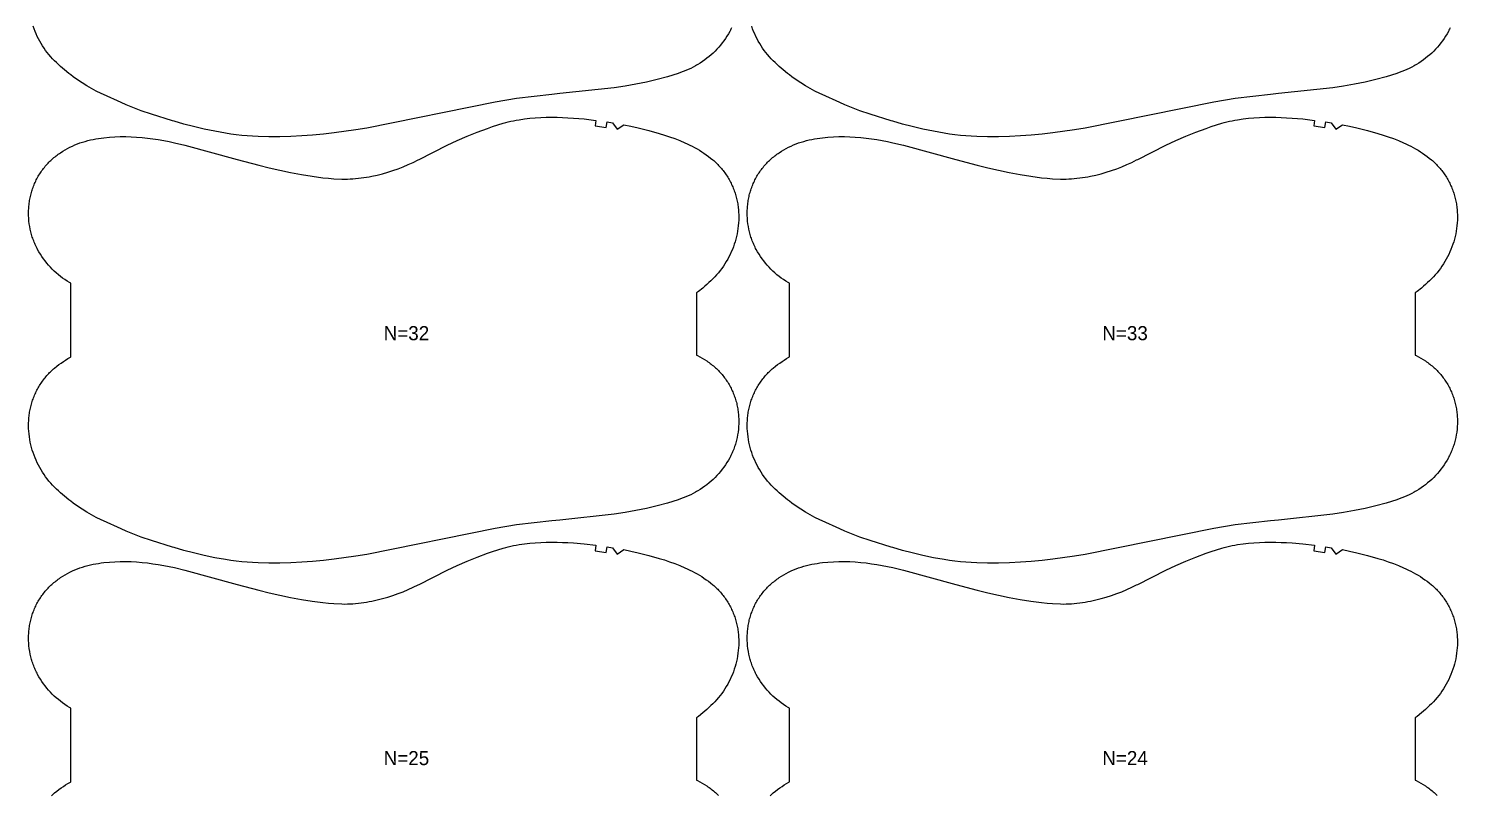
# Model space of a CAD drawing. Header units: inches. Extents: x 0 to 1785, y 0 to 1069.
# Drawn here: x 767 to 1275, y 524 to 796 of the extents above; entities that cross this region are included whole.
import ezdxf

# ---------------------------------------------------------------- set-up
doc = ezdxf.new("R2010")
doc.units = ezdxf.units.IN

msp = doc.modelspace()

# ---------------------------------------------------------------- linework, layer by layer
at = {"layer": '1'}
for points in [[(1016.5835, 796.7204), (1016.3739, 796.2835), (1016.1565, 795.8503), (1015.9316, 795.4209), (1015.4595, 794.574), (1014.9585, 793.7434), (1014.4299, 792.93), (1013.8745, 792.1344), (1013.2934, 791.3575), (1012.6877, 790.5999), (1012.0581, 789.8623), (1011.4053, 789.1452), (1010.7302, 788.4492), (1010.0335, 787.7748), (1009.3158, 787.1227), (1008.5781, 786.4933), (1007.8211, 785.8872), (1007.0454, 785.3049), (1006.2522, 784.7468), (1005.4423, 784.213), (1004.6167, 783.7037), (1004.1557, 783.4378), (1003.7765, 783.2191), (1002.9225, 782.7595), (1002.0557, 782.325), (1001.1772, 781.916), (1000.2879, 781.532), (999.389, 781.1713), (998.4816, 780.8316), (997.5669, 780.5104), (995.7201, 779.9144), (993.8579, 779.3647), (990.1118, 778.3542), (986.3402, 777.4526), (982.5427, 776.6607), (978.7223, 775.9887), (974.883, 775.4393), (955.6026, 773.3304), (952.6839, 773), (940.1858, 771.5852), (932.5312, 770.3248), (886.9095, 761.0886), (883.0822, 760.4585), (875.3966, 759.3988), (871.542, 758.9648), (867.679, 758.6137), (863.8094, 758.3433), (859.9355, 758.1489), (856.0581, 758.0317), (852.1787, 758), (848.3009, 758.0844), (846.364, 758.1809), (844.4294, 758.3162), (842.4981, 758.4913), (840.5709, 758.7069), (838.6486, 758.963), (836.7315, 759.2572), (832.9139, 759.9464), (829.119, 760.7495), (825.3458, 761.649), (821.8856, 762.5514), (818.4436, 763.5201), (817.8619, 763.6908), (810.4621, 766.0204), (806.7914, 767.2785), (804.9705, 767.9457), (803.1641, 768.649), (801.3745, 769.393), (799.598, 770.1695), (793.4256, 773), (792.5424, 773.405), (790.8017, 774.2594), (789.087, 775.1618), (788.2421, 775.6358), (787.4059, 776.1254), (785.7594, 777.1486), (784.1467, 778.2263), (782.5672, 779.3533), (781.739, 779.9815), (781.0213, 780.5258), (779.5137, 781.7465), (778.7762, 782.3761), (778.0504, 783.0193), (777.3372, 783.6764), (776.6372, 784.3481), (775.9514, 785.0348), (775.2813, 785.737), (774.6287, 786.455), (773.9951, 787.1892), (773.3824, 787.9402), (772.7921, 788.7082), (772.2261, 789.4937), (771.686, 790.2971), (771.1733, 791.1185), (770.6881, 791.9571), (770.2305, 792.8116), (769.8004, 793.6809), (769.3979, 794.5637), (769.0229, 795.459), (768.6754, 796.3654), (768.3554, 797.2819)], [(1271.9965, 796.7204), (1271.7869, 796.2835), (1271.5695, 795.8503), (1271.3446, 795.4209), (1270.8725, 794.574), (1270.3715, 793.7434), (1269.8429, 792.93), (1269.2875, 792.1344), (1268.7064, 791.3575), (1268.1007, 790.5999), (1267.4711, 789.8623), (1266.8183, 789.1452), (1266.1432, 788.4492), (1265.4465, 787.7748), (1264.7288, 787.1227), (1263.9911, 786.4933), (1263.2341, 785.8872), (1262.4584, 785.3049), (1261.6652, 784.7468), (1260.8553, 784.213), (1260.0297, 783.7037), (1259.5687, 783.4378), (1259.1895, 783.2191), (1258.3355, 782.7595), (1257.4687, 782.325), (1256.5902, 781.916), (1255.7009, 781.532), (1254.802, 781.1713), (1253.8946, 780.8316), (1252.9799, 780.5104), (1251.1331, 779.9144), (1249.2709, 779.3647), (1245.5248, 778.3542), (1241.7532, 777.4526), (1237.9557, 776.6607), (1234.1353, 775.9887), (1230.296, 775.4393), (1211.0156, 773.3304), (1208.0969, 773), (1195.5988, 771.5852), (1187.9442, 770.3248), (1142.3225, 761.0886), (1138.4952, 760.4585), (1130.8096, 759.3988), (1126.955, 758.9648), (1123.092, 758.6137), (1119.2224, 758.3433), (1115.3485, 758.1489), (1111.4711, 758.0317), (1107.5917, 758), (1103.7139, 758.0844), (1101.777, 758.1809), (1099.8424, 758.3162), (1097.9111, 758.4913), (1095.9839, 758.7069), (1094.0616, 758.963), (1092.1445, 759.2572), (1088.3269, 759.9464), (1084.532, 760.7495), (1080.7588, 761.649), (1077.2986, 762.5514), (1073.8566, 763.5201), (1073.2749, 763.6908), (1065.8751, 766.0204), (1062.2044, 767.2785), (1060.3835, 767.9457), (1058.5771, 768.649), (1056.7875, 769.393), (1055.011, 770.1695), (1048.8386, 773), (1047.9554, 773.405), (1046.2147, 774.2594), (1044.5, 775.1618), (1043.6551, 775.6358), (1042.8189, 776.1254), (1041.1724, 777.1486), (1039.5597, 778.2263), (1037.9802, 779.3533), (1037.152, 779.9815), (1036.4343, 780.5258), (1034.9267, 781.7465), (1034.1892, 782.3761), (1033.4634, 783.0193), (1032.7502, 783.6764), (1032.0502, 784.3481), (1031.3644, 785.0348), (1030.6943, 785.737), (1030.0417, 786.455), (1029.4081, 787.1892), (1028.7954, 787.9402), (1028.2051, 788.7082), (1027.6391, 789.4937), (1027.099, 790.2971), (1026.5863, 791.1185), (1026.1011, 791.9571), (1025.6435, 792.8116), (1025.2134, 793.6809), (1024.8109, 794.5637), (1024.4359, 795.459), (1024.0884, 796.3654), (1023.7684, 797.2819)], [(774.9164, 523.8679), (775.271, 524.1972), (775.6316, 524.5201), (775.9979, 524.8366), (776.7466, 525.4512), (777.5151, 526.0421), (778.3016, 526.6104), (779.1041, 527.157), (779.9206, 527.6831), (780.7491, 528.1898), (781.588, 528.6779), (781.739, 528.7615), (781.739, 554.9543), (781.278, 555.2202), (780.4524, 555.7295), (779.6425, 556.2633), (778.8493, 556.8214), (778.0737, 557.4037), (777.3166, 558.0098), (776.5789, 558.6392), (775.8613, 559.2913), (775.1645, 559.9657), (774.4894, 560.6617), (773.8367, 561.3788), (773.207, 562.1164), (772.6013, 562.874), (772.0202, 563.6509), (771.4649, 564.4465), (770.9362, 565.2599), (770.4353, 566.0905), (769.9632, 566.9374), (769.7382, 567.3668), (769.5209, 567.8), (769.3112, 568.2369), (769.1094, 568.6774), (768.9156, 569.1215), (768.7299, 569.569), (768.5524, 570.0199), (768.3832, 570.4739), (768.2221, 570.931), (768.0694, 571.3909), (767.9249, 571.8536), (767.7887, 572.3188), (767.6607, 572.7864), (767.541, 573.2563), (767.4296, 573.7282), (767.3265, 574.2021), (767.1452, 575.1551), (766.9971, 576.1139), (766.8823, 577.0773), (766.8009, 578.0441), (766.753, 579.013), (766.7418, 579.4979), (766.739, 579.9829), (766.7448, 580.4678), (766.7591, 580.9524), (766.782, 581.4368), (766.8135, 581.9206), (766.8536, 582.4037), (766.9024, 582.886), (766.96, 583.3673), (767.0263, 583.8475), (767.1013, 584.3264), (767.1852, 584.8039), (767.2779, 585.2798), (767.3794, 585.754), (767.4897, 586.2262), (767.6087, 586.6963), (767.7365, 587.1641), (767.873, 587.6295), (768.0182, 588.0921), (768.1721, 588.552), (768.3346, 589.0088), (768.5057, 589.4625), (768.6854, 589.9127), (768.8737, 590.3594), (769.0706, 590.8024), (769.276, 591.2415), (769.4898, 591.6765), (769.7122, 592.1072), (769.943, 592.5334), (770.1821, 592.9551), (770.4294, 593.3721), (770.6848, 593.7842), (770.9481, 594.1912), (771.2193, 594.5932), (771.4982, 594.9898), (771.7847, 595.3811), (772.0786, 595.7667), (772.3799, 596.1467), (772.6884, 596.5209), (773.004, 596.8891), (773.3265, 597.2511), (773.6559, 597.6069), (773.992, 597.9564), (774.3347, 598.2993), (774.6839, 598.6355), (775.0394, 598.9651), (775.4009, 599.2879), (775.7685, 599.604), (776.1418, 599.9133), (776.5207, 600.2158), (776.905, 600.5114), (777.2946, 600.8002), (777.6893, 601.0821), (778.0889, 601.357), (778.9021, 601.8861), (779.7329, 602.387), (780.5798, 602.8597), (781.4416, 603.3039), (782.3171, 603.72), (783.2052, 604.1083), (784.1049, 604.4693), (785.0151, 604.8032), (785.9347, 605.1106), (786.8626, 605.3917), (787.7979, 605.647), (788.7394, 605.877), (789.6864, 606.0828), (790.6383, 606.2656), (791.5945, 606.4267), (792.5543, 606.5674), (793.517, 606.6889), (795.4485, 606.8794), (797.3846, 607.0068), (799.3229, 607.0737), (801.262, 607.0815), (803.2003, 607.0314), (805.1363, 606.9252), (807.0691, 606.7667), (808.9979, 606.5603), (810.9219, 606.3103), (812.8402, 606.0203), (814.7518, 605.6903), (816.6557, 605.3196), (818.5506, 604.9075), (822.3143, 603.972), (840.8674, 598.9509), (848.5257, 596.8783), (852.2937, 595.9562), (856.0779, 595.1032), (859.8782, 594.3256), (863.6926, 593.6203), (867.5195, 592.9899), (871.3634, 592.469), (873.293, 592.2637), (875.2268, 592.1074), (875.2268, 592.1074), (878.1323, 591.9882), (879.1014, 591.9846), (880.0705, 592.0011), (881.0392, 592.0375), (882.0072, 592.0936), (882.974, 592.1689), (883.9393, 592.2631), (884.9026, 592.3757), (885.8637, 592.5066), (886.8221, 592.6551), (887.7775, 592.8211), (888.7296, 593.0039), (890.624, 593.4185), (892.5041, 593.8948), (894.369, 594.429), (896.2175, 595.0178), (898.0477, 595.661), (899.8573, 596.3587), (901.6441, 597.1114), (903.4072, 597.917), (905.1513, 598.7644), (905.5185, 598.9509), (915.5269, 604.0361), (919.0508, 605.6568), (922.6174, 607.1827), (926.2151, 608.6317), (929.8461, 609.9973), (931.6761, 610.6431), (933.5183, 611.2521), (935.3749, 611.8115), (936.3093, 612.0687), (937.2482, 612.3086), (938.1918, 612.5301), (939.1397, 612.7333), (940.0915, 612.9187), (941.0467, 613.0868), (942.9657, 613.3727), (944.8931, 613.595), (946.8256, 613.758), (948.7618, 613.8674), (950.7003, 613.9296), (952.64, 613.9509), (954.5797, 613.9365), (956.5186, 613.8866), (958.4561, 613.8008), (960.3913, 613.6783), (964.2538, 613.3288), (968.3731, 612.8421), (968.119, 610.8583), (972.043, 610.3193), (972.3359, 612.2978), (974.3124, 611.9927), (975.938, 609.6909), (978.2516, 611.2991), (980.8236, 610.7793), (983.3845, 610.2074), (987.1469, 609.2654), (990.8779, 608.2037), (992.7299, 607.6254), (994.5695, 607.0098), (996.3934, 606.3508), (998.1981, 605.6421), (999.98, 604.878), (1000.8611, 604.4737), (1001.7349, 604.0537), (1002.6008, 603.6175), (1003.4583, 603.1646), (1004.3067, 602.6944), (1005.1456, 602.2063), (1005.9742, 601.6996), (1006.7906, 601.1735), (1007.5931, 600.6269), (1008.3796, 600.0586), (1009.1482, 599.4677), (1009.8969, 598.8531), (1010.2631, 598.5366), (1010.6237, 598.2137), (1010.9784, 597.8844), (1011.3268, 597.5485), (1011.6689, 597.2059), (1012.0044, 596.8567), (1012.3333, 596.5012), (1012.6555, 596.1394), (1012.971, 595.7715), (1013.2795, 595.3977), (1013.5811, 595.018), (1013.8756, 594.6328), (1014.163, 594.2421), (1014.4432, 593.8461), (1014.716, 593.4449), (1014.9814, 593.0387), (1015.2393, 592.6277), (1015.4896, 592.212), (1015.7322, 591.7917), (1015.9671, 591.3671), (1016.1941, 590.9383), (1016.4132, 590.5054), (1016.6243, 590.0686), (1016.8273, 589.628), (1017.0223, 589.1838), (1017.209, 588.7362), (1017.3875, 588.2852), (1017.5577, 587.8311), (1017.7195, 587.374), (1017.8729, 586.9141), (1018.0178, 586.4515), (1018.1541, 585.9863), (1018.2817, 585.5187), (1018.4007, 585.0489), (1018.5109, 584.577), (1018.6123, 584.1032), (1018.7048, 583.6276), (1018.7884, 583.1503), (1018.8634, 582.6716), (1018.9296, 582.1916), (1018.9873, 581.7104), (1019.0364, 581.2282), (1019.1093, 580.2613), (1019.1489, 579.2923), (1019.1557, 578.3222), (1019.1305, 577.3524), (1019.0736, 576.3841), (1018.9857, 575.4184), (1018.8672, 574.4561), (1018.7186, 573.4981), (1018.5403, 572.5451), (1018.3328, 571.5978), (1018.0965, 570.6571), (1017.8319, 569.7237), (1017.5394, 568.7984), (1017.2193, 567.8819), (1016.8718, 566.9755), (1016.4968, 566.0802), (1016.0943, 565.1974), (1015.6643, 564.3281), (1015.2067, 563.4736), (1014.7215, 562.635), (1014.2087, 561.8136), (1013.6686, 561.0102), (1013.1026, 560.2247), (1012.5124, 559.4567), (1011.8996, 558.7057), (1011.2661, 557.9715), (1010.6134, 557.2535), (1009.9433, 556.5513), (1009.2575, 555.8646), (1008.5576, 555.1929), (1007.8444, 554.5358), (1007.1186, 553.8926), (1006.381, 553.263), (1004.8734, 552.0423), (1004.1557, 551.498), (1004.1557, 529.4287), (1004.4532, 529.2874), (1005.3149, 528.8432), (1006.1619, 528.3705), (1006.9926, 527.8696), (1007.8058, 527.3405), (1008.2054, 527.0656), (1008.6001, 526.7837), (1008.9897, 526.4949), (1009.3741, 526.1993), (1009.753, 525.8968), (1010.1263, 525.5875), (1010.4938, 525.2714), (1010.8554, 524.9486), (1011.2108, 524.619), (1011.56, 524.2828), (1011.9027, 523.9399)], [(1030.3294, 523.8679), (1030.684, 524.1972), (1031.0446, 524.5201), (1031.4109, 524.8366), (1032.1596, 525.4512), (1032.9281, 526.0421), (1033.7146, 526.6104), (1034.5171, 527.157), (1035.3336, 527.6831), (1036.1621, 528.1898), (1037.001, 528.6779), (1037.152, 528.7615), (1037.152, 554.9543), (1036.691, 555.2202), (1035.8654, 555.7295), (1035.0555, 556.2633), (1034.2623, 556.8214), (1033.4867, 557.4037), (1032.7296, 558.0098), (1031.9919, 558.6392), (1031.2743, 559.2913), (1030.5775, 559.9657), (1029.9024, 560.6617), (1029.2497, 561.3788), (1028.62, 562.1164), (1028.0143, 562.874), (1027.4332, 563.6509), (1026.8779, 564.4465), (1026.3492, 565.2599), (1025.8483, 566.0905), (1025.3762, 566.9374), (1025.1512, 567.3668), (1024.9339, 567.8), (1024.7242, 568.2369), (1024.5224, 568.6774), (1024.3286, 569.1215), (1024.1429, 569.569), (1023.9654, 570.0199), (1023.7962, 570.4739), (1023.6351, 570.931), (1023.4824, 571.3909), (1023.3379, 571.8536), (1023.2017, 572.3188), (1023.0737, 572.7864), (1022.954, 573.2563), (1022.8426, 573.7282), (1022.7395, 574.2021), (1022.5582, 575.1551), (1022.4101, 576.1139), (1022.2953, 577.0773), (1022.2139, 578.0441), (1022.166, 579.013), (1022.1548, 579.4979), (1022.152, 579.9829), (1022.1578, 580.4678), (1022.1721, 580.9524), (1022.195, 581.4368), (1022.2265, 581.9206), (1022.2666, 582.4037), (1022.3154, 582.886), (1022.373, 583.3673), (1022.4393, 583.8475), (1022.5143, 584.3264), (1022.5982, 584.8039), (1022.6909, 585.2798), (1022.7924, 585.754), (1022.9027, 586.2262), (1023.0217, 586.6963), (1023.1495, 587.1641), (1023.286, 587.6295), (1023.4312, 588.0921), (1023.5851, 588.552), (1023.7476, 589.0088), (1023.9187, 589.4625), (1024.0984, 589.9127), (1024.2867, 590.3594), (1024.4836, 590.8024), (1024.689, 591.2415), (1024.9028, 591.6765), (1025.1252, 592.1072), (1025.356, 592.5334), (1025.5951, 592.9551), (1025.8424, 593.3721), (1026.0978, 593.7842), (1026.3611, 594.1912), (1026.6323, 594.5932), (1026.9112, 594.9898), (1027.1977, 595.3811), (1027.4916, 595.7667), (1027.7929, 596.1467), (1028.1014, 596.5209), (1028.417, 596.8891), (1028.7395, 597.2511), (1029.0689, 597.6069), (1029.405, 597.9564), (1029.7477, 598.2993), (1030.0969, 598.6355), (1030.4524, 598.9651), (1030.8139, 599.2879), (1031.1815, 599.604), (1031.5548, 599.9133), (1031.9337, 600.2158), (1032.318, 600.5114), (1032.7076, 600.8002), (1033.1023, 601.0821), (1033.5019, 601.357), (1034.3151, 601.8861), (1035.1459, 602.387), (1035.9928, 602.8597), (1036.8546, 603.3039), (1037.7301, 603.72), (1038.6182, 604.1083), (1039.5179, 604.4693), (1040.4281, 604.8032), (1041.3477, 605.1106), (1042.2756, 605.3917), (1043.2109, 605.647), (1044.1524, 605.877), (1045.0994, 606.0828), (1046.0513, 606.2656), (1047.0075, 606.4267), (1047.9673, 606.5674), (1048.93, 606.6889), (1050.8615, 606.8794), (1052.7976, 607.0068), (1054.7359, 607.0737), (1056.675, 607.0815), (1058.6133, 607.0314), (1060.5493, 606.9252), (1062.4821, 606.7667), (1064.4109, 606.5603), (1066.3349, 606.3103), (1068.2532, 606.0203), (1070.1648, 605.6903), (1072.0687, 605.3196), (1073.9636, 604.9075), (1077.7273, 603.972), (1096.2804, 598.9509), (1103.9387, 596.8783), (1107.7067, 595.9562), (1111.4909, 595.1032), (1115.2912, 594.3256), (1119.1056, 593.6203), (1122.9325, 592.9899), (1126.7764, 592.469), (1128.706, 592.2637), (1130.6398, 592.1074), (1130.6398, 592.1074), (1133.5453, 591.9882), (1134.5144, 591.9846), (1135.4835, 592.0011), (1136.4522, 592.0375), (1137.4202, 592.0936), (1138.387, 592.1689), (1139.3523, 592.2631), (1140.3156, 592.3757), (1141.2767, 592.5066), (1142.2351, 592.6551), (1143.1905, 592.8211), (1144.1426, 593.0039), (1146.037, 593.4185), (1147.9171, 593.8948), (1149.782, 594.429), (1151.6305, 595.0178), (1153.4607, 595.661), (1155.2703, 596.3587), (1157.0571, 597.1114), (1158.8202, 597.917), (1160.5643, 598.7644), (1160.9315, 598.9509), (1170.9399, 604.0361), (1174.4638, 605.6568), (1178.0304, 607.1827), (1181.6281, 608.6317), (1185.2591, 609.9973), (1187.0891, 610.6431), (1188.9313, 611.2521), (1190.7879, 611.8115), (1191.7223, 612.0687), (1192.6612, 612.3086), (1193.6048, 612.5301), (1194.5527, 612.7333), (1195.5045, 612.9187), (1196.4597, 613.0868), (1198.3787, 613.3727), (1200.3061, 613.595), (1202.2386, 613.758), (1204.1748, 613.8674), (1206.1133, 613.9296), (1208.053, 613.9509), (1209.9927, 613.9365), (1211.9316, 613.8866), (1213.8691, 613.8008), (1215.8043, 613.6783), (1219.6668, 613.3288), (1223.7861, 612.8421), (1223.532, 610.8583), (1227.456, 610.3193), (1227.7489, 612.2978), (1229.7254, 611.9927), (1231.351, 609.6909), (1233.6646, 611.2991), (1236.2366, 610.7793), (1238.7975, 610.2074), (1242.5599, 609.2654), (1246.2909, 608.2037), (1248.1429, 607.6254), (1249.9825, 607.0098), (1251.8064, 606.3508), (1253.6111, 605.6421), (1255.393, 604.878), (1256.2741, 604.4737), (1257.1479, 604.0537), (1258.0138, 603.6175), (1258.8713, 603.1646), (1259.7197, 602.6944), (1260.5586, 602.2063), (1261.3872, 601.6996), (1262.2036, 601.1735), (1263.0061, 600.6269), (1263.7926, 600.0586), (1264.5612, 599.4677), (1265.3099, 598.8531), (1265.6761, 598.5366), (1266.0367, 598.2137), (1266.3914, 597.8844), (1266.7398, 597.5485), (1267.0819, 597.2059), (1267.4174, 596.8567), (1267.7463, 596.5012), (1268.0685, 596.1394), (1268.384, 595.7715), (1268.6925, 595.3977), (1268.9941, 595.018), (1269.2886, 594.6328), (1269.576, 594.2421), (1269.8562, 593.8461), (1270.129, 593.4449), (1270.3944, 593.0387), (1270.6523, 592.6277), (1270.9026, 592.212), (1271.1452, 591.7917), (1271.3801, 591.3671), (1271.6071, 590.9383), (1271.8262, 590.5054), (1272.0373, 590.0686), (1272.2403, 589.628), (1272.4353, 589.1838), (1272.622, 588.7362), (1272.8005, 588.2852), (1272.9707, 587.8311), (1273.1325, 587.374), (1273.2859, 586.9141), (1273.4308, 586.4515), (1273.5671, 585.9863), (1273.6947, 585.5187), (1273.8137, 585.0489), (1273.9239, 584.577), (1274.0253, 584.1032), (1274.1178, 583.6276), (1274.2014, 583.1503), (1274.2764, 582.6716), (1274.3426, 582.1916), (1274.4003, 581.7104), (1274.4494, 581.2282), (1274.5223, 580.2613), (1274.5619, 579.2923), (1274.5687, 578.3222), (1274.5435, 577.3524), (1274.4866, 576.3841), (1274.3987, 575.4184), (1274.2802, 574.4561), (1274.1316, 573.4981), (1273.9533, 572.5451), (1273.7458, 571.5978), (1273.5095, 570.6571), (1273.2449, 569.7237), (1272.9524, 568.7984), (1272.6323, 567.8819), (1272.2848, 566.9755), (1271.9098, 566.0802), (1271.5073, 565.1974), (1271.0773, 564.3281), (1270.6197, 563.4736), (1270.1345, 562.635), (1269.6217, 561.8136), (1269.0816, 561.0102), (1268.5156, 560.2247), (1267.9254, 559.4567), (1267.3126, 558.7057), (1266.6791, 557.9715), (1266.0264, 557.2535), (1265.3563, 556.5513), (1264.6705, 555.8646), (1263.9706, 555.1929), (1263.2574, 554.5358), (1262.5316, 553.8926), (1261.794, 553.263), (1260.2864, 552.0423), (1259.5687, 551.498), (1259.5687, 529.4287), (1259.8662, 529.2874), (1260.7279, 528.8432), (1261.5749, 528.3705), (1262.4056, 527.8696), (1263.2188, 527.3405), (1263.6184, 527.0656), (1264.0131, 526.7837), (1264.4027, 526.4949), (1264.7871, 526.1993), (1265.166, 525.8968), (1265.5393, 525.5875), (1265.9068, 525.2714), (1266.2684, 524.9486), (1266.6238, 524.619), (1266.973, 524.2828), (1267.3157, 523.9399)]]:
    msp.add_lwpolyline(points, dxfattribs=at)
for points in [[(875.2268, 743.1074), (878.1323, 742.9882), (879.1014, 742.9846), (880.0705, 743.0011), (881.0392, 743.0375), (882.0072, 743.0936), (882.974, 743.1689), (883.9393, 743.2631), (884.9026, 743.3757), (885.8637, 743.5066), (886.8221, 743.6551), (887.7775, 743.8211), (888.7296, 744.0039), (890.624, 744.4185), (892.5041, 744.8948), (894.369, 745.429), (896.2175, 746.0178), (898.0477, 746.661), (899.8573, 747.3587), (901.6441, 748.1114), (903.4072, 748.917), (905.1513, 749.7644), (905.5185, 749.9509), (915.5269, 755.0361), (919.0508, 756.6568), (922.6174, 758.1827), (926.2151, 759.6317), (929.8461, 760.9973), (931.6761, 761.6431), (933.5183, 762.2521), (935.3749, 762.8115), (936.3093, 763.0687), (937.2482, 763.3086), (938.1918, 763.5301), (939.1397, 763.7333), (940.0915, 763.9187), (941.0467, 764.0868), (942.9657, 764.3727), (944.8931, 764.595), (946.8256, 764.758), (948.7618, 764.8674), (950.7003, 764.9296), (952.64, 764.9509), (954.5797, 764.9365), (956.5186, 764.8866), (958.4561, 764.8008), (960.3913, 764.6783), (964.2538, 764.3288), (968.3731, 763.8421), (968.119, 761.8583), (972.043, 761.3193), (972.3359, 763.2978), (974.3124, 762.9927), (975.938, 760.6909), (978.2516, 762.2991), (980.8236, 761.7793), (983.3845, 761.2074), (987.1469, 760.2654), (990.8779, 759.2037), (992.7299, 758.6254), (994.5695, 758.0098), (996.3934, 757.3508), (998.1981, 756.6421), (999.98, 755.878), (1000.8611, 755.4737), (1001.7349, 755.0537), (1002.6008, 754.6175), (1003.4583, 754.1646), (1004.3067, 753.6944), (1005.1456, 753.2063), (1005.9742, 752.6996), (1006.7906, 752.1735), (1007.5931, 751.6269), (1008.3796, 751.0586), (1009.1482, 750.4677), (1009.8969, 749.8531), (1010.2631, 749.5366), (1010.6237, 749.2137), (1010.9784, 748.8844), (1011.3268, 748.5485), (1011.6689, 748.2059), (1012.0044, 747.8567), (1012.3333, 747.5012), (1012.6555, 747.1394), (1012.971, 746.7715), (1013.2795, 746.3977), (1013.5811, 746.018), (1013.8756, 745.6328), (1014.163, 745.2421), (1014.4432, 744.8461), (1014.716, 744.4449), (1014.9814, 744.0387), (1015.2393, 743.6277), (1015.4896, 743.212), (1015.7322, 742.7917), (1015.9671, 742.3671), (1016.1941, 741.9383), (1016.4132, 741.5054), (1016.6243, 741.0686), (1016.8273, 740.628), (1017.0223, 740.1838), (1017.209, 739.7362), (1017.3875, 739.2852), (1017.5577, 738.8311), (1017.7195, 738.374), (1017.8729, 737.9141), (1018.0178, 737.4515), (1018.1541, 736.9863), (1018.2817, 736.5187), (1018.4007, 736.0489), (1018.5109, 735.577), (1018.6123, 735.1032), (1018.7048, 734.6276), (1018.7884, 734.1503), (1018.8634, 733.6716), (1018.9296, 733.1916), (1018.9873, 732.7104), (1019.0364, 732.2282), (1019.1093, 731.2613), (1019.1489, 730.2923), (1019.1557, 729.3222), (1019.1305, 728.3524), (1019.0736, 727.3841), (1018.9857, 726.4184), (1018.8672, 725.4561), (1018.7186, 724.4981), (1018.5403, 723.5451), (1018.3328, 722.5978), (1018.0965, 721.6571), (1017.8319, 720.7237), (1017.5394, 719.7984), (1017.2193, 718.8819), (1016.8718, 717.9755), (1016.4968, 717.0802), (1016.0943, 716.1974), (1015.6643, 715.3281), (1015.2067, 714.4736), (1014.7215, 713.635), (1014.2087, 712.8136), (1013.6686, 712.0102), (1013.1026, 711.2247), (1012.5124, 710.4567), (1011.8996, 709.7057), (1011.2661, 708.9715), (1010.6134, 708.2535), (1009.9433, 707.5513), (1009.2575, 706.8646), (1008.5576, 706.1929), (1007.8444, 705.5358), (1007.1186, 704.8926), (1006.381, 704.263), (1004.8734, 703.0423), (1004.1557, 702.498), (1004.1557, 680.4287), (1004.4532, 680.2874), (1005.3149, 679.8432), (1006.1619, 679.3705), (1006.9926, 678.8696), (1007.8058, 678.3405), (1008.2054, 678.0656), (1008.6001, 677.7837), (1008.9897, 677.4949), (1009.3741, 677.1993), (1009.753, 676.8968), (1010.1263, 676.5875), (1010.4938, 676.2714), (1010.8554, 675.9486), (1011.2108, 675.619), (1011.56, 675.2828), (1011.9027, 674.9399), (1012.2388, 674.5904), (1012.5682, 674.2346), (1012.8907, 673.8726), (1013.2063, 673.5044), (1013.5148, 673.1302), (1013.8161, 672.7502), (1014.11, 672.3646), (1014.3965, 671.9733), (1014.6754, 671.5767), (1014.9466, 671.1747), (1015.2099, 670.7677), (1015.4653, 670.3556), (1015.7127, 669.9386), (1015.9518, 669.5169), (1016.1826, 669.0907), (1016.4049, 668.66), (1016.6188, 668.225), (1016.8242, 667.7859), (1017.021, 667.3429), (1017.2093, 666.8962), (1017.389, 666.446), (1017.5602, 665.9923), (1017.7227, 665.5355), (1017.8765, 665.0756), (1018.0217, 664.613), (1018.1582, 664.1476), (1018.286, 663.6798), (1018.4051, 663.2097), (1018.5154, 662.7375), (1018.6169, 662.2633), (1018.7096, 661.7874), (1018.7934, 661.3099), (1018.8685, 660.831), (1018.9348, 660.3508), (1018.9923, 659.8695), (1019.0411, 659.3872), (1019.0813, 658.9041), (1019.1128, 658.4203), (1019.1357, 657.9359), (1019.15, 657.4513), (1019.1557, 656.9664), (1019.153, 656.4814), (1019.1417, 655.9965), (1019.0939, 655.0276), (1019.0124, 654.0608), (1018.8976, 653.0974), (1018.7495, 652.1386), (1018.5682, 651.1856), (1018.4651, 650.7117), (1018.3537, 650.2398), (1018.234, 649.7699), (1018.1061, 649.3023), (1017.9698, 648.8371), (1017.8253, 648.3744), (1017.6726, 647.9145), (1017.5116, 647.4574), (1017.3423, 647.0034), (1017.1648, 646.5525), (1016.9791, 646.105), (1016.7853, 645.6609), (1016.5835, 645.2204), (1016.3739, 644.7835), (1016.1565, 644.3503), (1015.9316, 643.9209), (1015.4595, 643.074), (1014.9585, 642.2434), (1014.4299, 641.43), (1013.8745, 640.6344), (1013.2934, 639.8575), (1012.6877, 639.0999), (1012.0581, 638.3623), (1011.4053, 637.6452), (1010.7302, 636.9492), (1010.0335, 636.2748), (1009.3158, 635.6227), (1008.5781, 634.9933), (1007.8211, 634.3872), (1007.0454, 633.8049), (1006.2522, 633.2468), (1005.4423, 632.713), (1004.6167, 632.2037), (1004.1557, 631.9378), (1003.7765, 631.7191), (1002.9225, 631.2595), (1002.0557, 630.825), (1001.1772, 630.416), (1000.2879, 630.032), (999.389, 629.6713), (998.4816, 629.3316), (997.5669, 629.0104), (995.7201, 628.4144), (993.8579, 627.8647), (990.1118, 626.8542), (986.3402, 625.9526), (982.5427, 625.1607), (978.7223, 624.4887), (974.883, 623.9393), (955.6026, 621.8304), (952.6839, 621.5), (940.1858, 620.0852), (932.5312, 618.8248), (886.9095, 609.5886), (883.0822, 608.9585), (875.3966, 607.8988), (871.542, 607.4648), (867.679, 607.1137), (863.8094, 606.8433), (859.9355, 606.6489), (856.0581, 606.5317), (852.1787, 606.5), (848.3009, 606.5844), (846.364, 606.6809), (844.4294, 606.8162), (842.4981, 606.9913), (840.5709, 607.2069), (838.6486, 607.463), (836.7315, 607.7572), (832.9139, 608.4464), (829.119, 609.2495), (825.3458, 610.149), (821.8856, 611.0514), (818.4436, 612.0201), (817.8619, 612.1908), (810.4621, 614.5204), (806.7914, 615.7785), (804.9705, 616.4457), (803.1641, 617.149), (801.3745, 617.893), (799.598, 618.6695), (793.4256, 621.5), (792.5424, 621.905), (790.8017, 622.7594), (789.087, 623.6618), (788.2421, 624.1358), (787.4059, 624.6254), (785.7594, 625.6486), (784.1467, 626.7263), (782.5672, 627.8533), (781.739, 628.4815), (781.0213, 629.0258), (779.5137, 630.2465), (778.7762, 630.8761), (778.0504, 631.5193), (777.3372, 632.1764), (776.6372, 632.8481), (775.9514, 633.5348), (775.2813, 634.237), (774.6287, 634.955), (773.9951, 635.6892), (773.3824, 636.4402), (772.7921, 637.2082), (772.2261, 637.9937), (771.686, 638.7971), (771.1733, 639.6185), (770.6881, 640.4571), (770.2305, 641.3116), (769.8004, 642.1809), (769.3979, 643.0637), (769.0229, 643.959), (768.6754, 644.8654), (768.3554, 645.7819), (768.0628, 646.7072), (767.7982, 647.6406), (767.5619, 648.5813), (767.3544, 649.5286), (767.1761, 650.4816), (767.0275, 651.4396), (766.9091, 652.4019), (766.8211, 653.3676), (766.7643, 654.3359), (766.739, 655.3057), (766.7459, 656.2758), (766.7855, 657.2448), (766.8584, 658.2117), (766.9075, 658.6939), (766.9651, 659.1751), (767.0314, 659.6551), (767.1063, 660.1338), (767.19, 660.6111), (767.2825, 661.0867), (767.3839, 661.5605), (767.4941, 662.0324), (767.613, 662.5022), (767.7407, 662.9698), (767.877, 663.435), (768.0218, 663.8976), (768.1752, 664.3575), (768.337, 664.8146), (768.5072, 665.2687), (768.6857, 665.7197), (768.8725, 666.1673), (769.0674, 666.6115), (769.2704, 667.0521), (769.4815, 667.4889), (769.7006, 667.9218), (769.9276, 668.3506), (770.1625, 668.7752), (770.4051, 669.1955), (770.6554, 669.6112), (770.9134, 670.0222), (771.1788, 670.4284), (771.4516, 670.8296), (771.7317, 671.2256), (772.0191, 671.6163), (772.3136, 672.0015), (772.6152, 672.3812), (772.9238, 672.755), (773.2392, 673.1229), (773.5614, 673.4847), (773.8903, 673.8402), (774.2259, 674.1894), (774.5679, 674.532), (774.9164, 674.8679), (775.271, 675.1972), (775.6316, 675.5201), (775.9979, 675.8366), (776.7466, 676.4512), (777.5151, 677.0421), (778.3016, 677.6104), (779.1041, 678.157), (779.9206, 678.6831), (780.7491, 679.1898), (781.588, 679.6779), (781.739, 679.7615), (781.739, 705.9543), (781.278, 706.2202), (780.4524, 706.7295), (779.6425, 707.2633), (778.8493, 707.8214), (778.0737, 708.4037), (777.3166, 709.0098), (776.5789, 709.6392), (775.8613, 710.2913), (775.1645, 710.9657), (774.4894, 711.6617), (773.8367, 712.3788), (773.207, 713.1164), (772.6013, 713.874), (772.0202, 714.6509), (771.4649, 715.4465), (770.9362, 716.2599), (770.4353, 717.0905), (769.9632, 717.9374), (769.7382, 718.3668), (769.5209, 718.8), (769.3112, 719.2369), (769.1094, 719.6774), (768.9156, 720.1215), (768.7299, 720.569), (768.5524, 721.0199), (768.3832, 721.4739), (768.2221, 721.931), (768.0694, 722.3909), (767.9249, 722.8536), (767.7887, 723.3188), (767.6607, 723.7864), (767.541, 724.2563), (767.4296, 724.7282), (767.3265, 725.2021), (767.1452, 726.1551), (766.9971, 727.1139), (766.8823, 728.0773), (766.8009, 729.0441), (766.753, 730.013), (766.7418, 730.4979), (766.739, 730.9829), (766.7448, 731.4678), (766.7591, 731.9524), (766.782, 732.4368), (766.8135, 732.9206), (766.8536, 733.4037), (766.9024, 733.886), (766.96, 734.3673), (767.0263, 734.8475), (767.1013, 735.3264), (767.1852, 735.8039), (767.2779, 736.2798), (767.3794, 736.754), (767.4897, 737.2262), (767.6087, 737.6963), (767.7365, 738.1641), (767.873, 738.6295), (768.0182, 739.0921), (768.1721, 739.552), (768.3346, 740.0088), (768.5057, 740.4625), (768.6854, 740.9127), (768.8737, 741.3594), (769.0706, 741.8024), (769.276, 742.2415), (769.4898, 742.6765), (769.7122, 743.1072), (769.943, 743.5334), (770.1821, 743.9551), (770.4294, 744.3721), (770.6848, 744.7842), (770.9481, 745.1912), (771.2193, 745.5932), (771.4982, 745.9898), (771.7847, 746.3811), (772.0786, 746.7667), (772.3799, 747.1467), (772.6884, 747.5209), (773.004, 747.8891), (773.3265, 748.2511), (773.6559, 748.6069), (773.992, 748.9564), (774.3347, 749.2993), (774.6839, 749.6355), (775.0394, 749.9651), (775.4009, 750.2879), (775.7685, 750.604), (776.1418, 750.9133), (776.5207, 751.2158), (776.905, 751.5114), (777.2946, 751.8002), (777.6893, 752.0821), (778.0889, 752.357), (778.9021, 752.8861), (779.7329, 753.387), (780.5798, 753.8597), (781.4416, 754.3039), (782.3171, 754.72), (783.2052, 755.1083), (784.1049, 755.4693), (785.0151, 755.8032), (785.9347, 756.1106), (786.8626, 756.3917), (787.7979, 756.647), (788.7394, 756.877), (789.6864, 757.0828), (790.6383, 757.2656), (791.5945, 757.4267), (792.5543, 757.5674), (793.517, 757.6889), (795.4485, 757.8794), (797.3846, 758.0068), (799.3229, 758.0737), (801.262, 758.0815), (803.2003, 758.0314), (805.1363, 757.9252), (807.0691, 757.7667), (808.9979, 757.5603), (810.9219, 757.3103), (812.8402, 757.0203), (814.7518, 756.6903), (816.6557, 756.3196), (818.5506, 755.9075), (822.3143, 754.972), (840.8674, 749.9509), (848.5257, 747.8783), (852.2937, 746.9562), (856.0779, 746.1032), (859.8782, 745.3256), (863.6926, 744.6203), (867.5195, 743.9899), (871.3634, 743.469), (873.293, 743.2637), (875.2268, 743.1074)], [(1130.6398, 743.1074), (1133.5453, 742.9882), (1134.5144, 742.9846), (1135.4835, 743.0011), (1136.4522, 743.0375), (1137.4202, 743.0936), (1138.387, 743.1689), (1139.3523, 743.2631), (1140.3156, 743.3757), (1141.2767, 743.5066), (1142.2351, 743.6551), (1143.1905, 743.8211), (1144.1426, 744.0039), (1146.037, 744.4185), (1147.9171, 744.8948), (1149.782, 745.429), (1151.6305, 746.0178), (1153.4607, 746.661), (1155.2703, 747.3587), (1157.0571, 748.1114), (1158.8202, 748.917), (1160.5643, 749.7644), (1160.9315, 749.9509), (1170.9399, 755.0361), (1174.4638, 756.6568), (1178.0304, 758.1827), (1181.6281, 759.6317), (1185.2591, 760.9973), (1187.0891, 761.6431), (1188.9313, 762.2521), (1190.7879, 762.8115), (1191.7223, 763.0687), (1192.6612, 763.3086), (1193.6048, 763.5301), (1194.5527, 763.7333), (1195.5045, 763.9187), (1196.4597, 764.0868), (1198.3787, 764.3727), (1200.3061, 764.595), (1202.2386, 764.758), (1204.1748, 764.8674), (1206.1133, 764.9296), (1208.053, 764.9509), (1209.9927, 764.9365), (1211.9316, 764.8866), (1213.8691, 764.8008), (1215.8043, 764.6783), (1219.6668, 764.3288), (1223.7861, 763.8421), (1223.532, 761.8583), (1227.456, 761.3193), (1227.7489, 763.2978), (1229.7254, 762.9927), (1231.351, 760.6909), (1233.6646, 762.2991), (1236.2366, 761.7793), (1238.7975, 761.2074), (1242.5599, 760.2654), (1246.2909, 759.2037), (1248.1429, 758.6254), (1249.9825, 758.0098), (1251.8064, 757.3508), (1253.6111, 756.6421), (1255.393, 755.878), (1256.2741, 755.4737), (1257.1479, 755.0537), (1258.0138, 754.6175), (1258.8713, 754.1646), (1259.7197, 753.6944), (1260.5586, 753.2063), (1261.3872, 752.6996), (1262.2036, 752.1735), (1263.0061, 751.6269), (1263.7926, 751.0586), (1264.5612, 750.4677), (1265.3099, 749.8531), (1265.6761, 749.5366), (1266.0367, 749.2137), (1266.3914, 748.8844), (1266.7398, 748.5485), (1267.0819, 748.2059), (1267.4174, 747.8567), (1267.7463, 747.5012), (1268.0685, 747.1394), (1268.384, 746.7715), (1268.6925, 746.3977), (1268.9941, 746.018), (1269.2886, 745.6328), (1269.576, 745.2421), (1269.8562, 744.8461), (1270.129, 744.4449), (1270.3944, 744.0387), (1270.6523, 743.6277), (1270.9026, 743.212), (1271.1452, 742.7917), (1271.3801, 742.3671), (1271.6071, 741.9383), (1271.8262, 741.5054), (1272.0373, 741.0686), (1272.2403, 740.628), (1272.4353, 740.1838), (1272.622, 739.7362), (1272.8005, 739.2852), (1272.9707, 738.8311), (1273.1325, 738.374), (1273.2859, 737.9141), (1273.4308, 737.4515), (1273.5671, 736.9863), (1273.6947, 736.5187), (1273.8137, 736.0489), (1273.9239, 735.577), (1274.0253, 735.1032), (1274.1178, 734.6276), (1274.2014, 734.1503), (1274.2764, 733.6716), (1274.3426, 733.1916), (1274.4003, 732.7104), (1274.4494, 732.2282), (1274.5223, 731.2613), (1274.5619, 730.2923), (1274.5687, 729.3222), (1274.5435, 728.3524), (1274.4866, 727.3841), (1274.3987, 726.4184), (1274.2802, 725.4561), (1274.1316, 724.4981), (1273.9533, 723.5451), (1273.7458, 722.5978), (1273.5095, 721.6571), (1273.2449, 720.7237), (1272.9524, 719.7984), (1272.6323, 718.8819), (1272.2848, 717.9755), (1271.9098, 717.0802), (1271.5073, 716.1974), (1271.0773, 715.3281), (1270.6197, 714.4736), (1270.1345, 713.635), (1269.6217, 712.8136), (1269.0816, 712.0102), (1268.5156, 711.2247), (1267.9254, 710.4567), (1267.3126, 709.7057), (1266.6791, 708.9715), (1266.0264, 708.2535), (1265.3563, 707.5513), (1264.6705, 706.8646), (1263.9706, 706.1929), (1263.2574, 705.5358), (1262.5316, 704.8926), (1261.794, 704.263), (1260.2864, 703.0423), (1259.5687, 702.498), (1259.5687, 680.4287), (1259.8662, 680.2874), (1260.7279, 679.8432), (1261.5749, 679.3705), (1262.4056, 678.8696), (1263.2188, 678.3405), (1263.6184, 678.0656), (1264.0131, 677.7837), (1264.4027, 677.4949), (1264.7871, 677.1993), (1265.166, 676.8968), (1265.5393, 676.5875), (1265.9068, 676.2714), (1266.2684, 675.9486), (1266.6238, 675.619), (1266.973, 675.2828), (1267.3157, 674.9399), (1267.6518, 674.5904), (1267.9812, 674.2346), (1268.3037, 673.8726), (1268.6193, 673.5044), (1268.9278, 673.1302), (1269.2291, 672.7502), (1269.523, 672.3646), (1269.8095, 671.9733), (1270.0884, 671.5767), (1270.3596, 671.1747), (1270.6229, 670.7677), (1270.8783, 670.3556), (1271.1257, 669.9386), (1271.3648, 669.5169), (1271.5956, 669.0907), (1271.8179, 668.66), (1272.0318, 668.225), (1272.2372, 667.7859), (1272.434, 667.3429), (1272.6223, 666.8962), (1272.802, 666.446), (1272.9732, 665.9923), (1273.1357, 665.5355), (1273.2895, 665.0756), (1273.4347, 664.613), (1273.5712, 664.1476), (1273.699, 663.6798), (1273.8181, 663.2097), (1273.9284, 662.7375), (1274.0299, 662.2633), (1274.1226, 661.7874), (1274.2064, 661.3099), (1274.2815, 660.831), (1274.3478, 660.3508), (1274.4053, 659.8695), (1274.4541, 659.3872), (1274.4943, 658.9041), (1274.5258, 658.4203), (1274.5487, 657.9359), (1274.563, 657.4513), (1274.5687, 656.9664), (1274.566, 656.4814), (1274.5547, 655.9965), (1274.5069, 655.0276), (1274.4254, 654.0608), (1274.3106, 653.0974), (1274.1625, 652.1386), (1273.9812, 651.1856), (1273.8781, 650.7117), (1273.7667, 650.2398), (1273.647, 649.7699), (1273.5191, 649.3023), (1273.3828, 648.8371), (1273.2383, 648.3744), (1273.0856, 647.9145), (1272.9246, 647.4574), (1272.7553, 647.0034), (1272.5778, 646.5525), (1272.3921, 646.105), (1272.1983, 645.6609), (1271.9965, 645.2204), (1271.7869, 644.7835), (1271.5695, 644.3503), (1271.3446, 643.9209), (1270.8725, 643.074), (1270.3715, 642.2434), (1269.8429, 641.43), (1269.2875, 640.6344), (1268.7064, 639.8575), (1268.1007, 639.0999), (1267.4711, 638.3623), (1266.8183, 637.6452), (1266.1432, 636.9492), (1265.4465, 636.2748), (1264.7288, 635.6227), (1263.9911, 634.9933), (1263.2341, 634.3872), (1262.4584, 633.8049), (1261.6652, 633.2468), (1260.8553, 632.713), (1260.0297, 632.2037), (1259.5687, 631.9378), (1259.1895, 631.7191), (1258.3355, 631.2595), (1257.4687, 630.825), (1256.5902, 630.416), (1255.7009, 630.032), (1254.802, 629.6713), (1253.8946, 629.3316), (1252.9799, 629.0104), (1251.1331, 628.4144), (1249.2709, 627.8647), (1245.5248, 626.8542), (1241.7532, 625.9526), (1237.9557, 625.1607), (1234.1353, 624.4887), (1230.296, 623.9393), (1211.0156, 621.8304), (1208.0969, 621.5), (1195.5988, 620.0852), (1187.9442, 618.8248), (1142.3225, 609.5886), (1138.4952, 608.9585), (1130.8096, 607.8988), (1126.955, 607.4648), (1123.092, 607.1137), (1119.2224, 606.8433), (1115.3485, 606.6489), (1111.4711, 606.5317), (1107.5917, 606.5), (1103.7139, 606.5844), (1101.777, 606.6809), (1099.8424, 606.8162), (1097.9111, 606.9913), (1095.9839, 607.2069), (1094.0616, 607.463), (1092.1445, 607.7572), (1088.3269, 608.4464), (1084.532, 609.2495), (1080.7588, 610.149), (1077.2986, 611.0514), (1073.8566, 612.0201), (1073.2749, 612.1908), (1065.8751, 614.5204), (1062.2044, 615.7785), (1060.3835, 616.4457), (1058.5771, 617.149), (1056.7875, 617.893), (1055.011, 618.6695), (1048.8386, 621.5), (1047.9554, 621.905), (1046.2147, 622.7594), (1044.5, 623.6618), (1043.6551, 624.1358), (1042.8189, 624.6254), (1041.1724, 625.6486), (1039.5597, 626.7263), (1037.9802, 627.8533), (1037.152, 628.4815), (1036.4343, 629.0258), (1034.9267, 630.2465), (1034.1892, 630.8761), (1033.4634, 631.5193), (1032.7502, 632.1764), (1032.0502, 632.8481), (1031.3644, 633.5348), (1030.6943, 634.237), (1030.0417, 634.955), (1029.4081, 635.6892), (1028.7954, 636.4402), (1028.2051, 637.2082), (1027.6391, 637.9937), (1027.099, 638.7971), (1026.5863, 639.6185), (1026.1011, 640.4571), (1025.6435, 641.3116), (1025.2134, 642.1809), (1024.8109, 643.0637), (1024.4359, 643.959), (1024.0884, 644.8654), (1023.7684, 645.7819), (1023.4758, 646.7072), (1023.2112, 647.6406), (1022.9749, 648.5813), (1022.7674, 649.5286), (1022.5891, 650.4816), (1022.4405, 651.4396), (1022.3221, 652.4019), (1022.2341, 653.3676), (1022.1773, 654.3359), (1022.152, 655.3057), (1022.1589, 656.2758), (1022.1985, 657.2448), (1022.2714, 658.2117), (1022.3205, 658.6939), (1022.3781, 659.1751), (1022.4444, 659.6551), (1022.5193, 660.1338), (1022.603, 660.6111), (1022.6955, 661.0867), (1022.7969, 661.5605), (1022.9071, 662.0324), (1023.026, 662.5022), (1023.1537, 662.9698), (1023.29, 663.435), (1023.4348, 663.8976), (1023.5882, 664.3575), (1023.75, 664.8146), (1023.9202, 665.2687), (1024.0987, 665.7197), (1024.2855, 666.1673), (1024.4804, 666.6115), (1024.6834, 667.0521), (1024.8945, 667.4889), (1025.1136, 667.9218), (1025.3406, 668.3506), (1025.5755, 668.7752), (1025.8181, 669.1955), (1026.0684, 669.6112), (1026.3264, 670.0222), (1026.5918, 670.4284), (1026.8646, 670.8296), (1027.1447, 671.2256), (1027.4321, 671.6163), (1027.7266, 672.0015), (1028.0282, 672.3812), (1028.3368, 672.755), (1028.6522, 673.1229), (1028.9744, 673.4847), (1029.3033, 673.8402), (1029.6389, 674.1894), (1029.9809, 674.532), (1030.3294, 674.8679), (1030.684, 675.1972), (1031.0446, 675.5201), (1031.4109, 675.8366), (1032.1596, 676.4512), (1032.9281, 677.0421), (1033.7146, 677.6104), (1034.5171, 678.157), (1035.3336, 678.6831), (1036.1621, 679.1898), (1037.001, 679.6779), (1037.152, 679.7615), (1037.152, 705.9543), (1036.691, 706.2202), (1035.8654, 706.7295), (1035.0555, 707.2633), (1034.2623, 707.8214), (1033.4867, 708.4037), (1032.7296, 709.0098), (1031.9919, 709.6392), (1031.2743, 710.2913), (1030.5775, 710.9657), (1029.9024, 711.6617), (1029.2497, 712.3788), (1028.62, 713.1164), (1028.0143, 713.874), (1027.4332, 714.6509), (1026.8779, 715.4465), (1026.3492, 716.2599), (1025.8483, 717.0905), (1025.3762, 717.9374), (1025.1512, 718.3668), (1024.9339, 718.8), (1024.7242, 719.2369), (1024.5224, 719.6774), (1024.3286, 720.1215), (1024.1429, 720.569), (1023.9654, 721.0199), (1023.7962, 721.4739), (1023.6351, 721.931), (1023.4824, 722.3909), (1023.3379, 722.8536), (1023.2017, 723.3188), (1023.0737, 723.7864), (1022.954, 724.2563), (1022.8426, 724.7282), (1022.7395, 725.2021), (1022.5582, 726.1551), (1022.4101, 727.1139), (1022.2953, 728.0773), (1022.2139, 729.0441), (1022.166, 730.013), (1022.1548, 730.4979), (1022.152, 730.9829), (1022.1578, 731.4678), (1022.1721, 731.9524), (1022.195, 732.4368), (1022.2265, 732.9206), (1022.2666, 733.4037), (1022.3154, 733.886), (1022.373, 734.3673), (1022.4393, 734.8475), (1022.5143, 735.3264), (1022.5982, 735.8039), (1022.6909, 736.2798), (1022.7924, 736.754), (1022.9027, 737.2262), (1023.0217, 737.6963), (1023.1495, 738.1641), (1023.286, 738.6295), (1023.4312, 739.0921), (1023.5851, 739.552), (1023.7476, 740.0088), (1023.9187, 740.4625), (1024.0984, 740.9127), (1024.2867, 741.3594), (1024.4836, 741.8024), (1024.689, 742.2415), (1024.9028, 742.6765), (1025.1252, 743.1072), (1025.356, 743.5334), (1025.5951, 743.9551), (1025.8424, 744.3721), (1026.0978, 744.7842), (1026.3611, 745.1912), (1026.6323, 745.5932), (1026.9112, 745.9898), (1027.1977, 746.3811), (1027.4916, 746.7667), (1027.7929, 747.1467), (1028.1014, 747.5209), (1028.417, 747.8891), (1028.7395, 748.2511), (1029.0689, 748.6069), (1029.405, 748.9564), (1029.7477, 749.2993), (1030.0969, 749.6355), (1030.4524, 749.9651), (1030.8139, 750.2879), (1031.1815, 750.604), (1031.5548, 750.9133), (1031.9337, 751.2158), (1032.318, 751.5114), (1032.7076, 751.8002), (1033.1023, 752.0821), (1033.5019, 752.357), (1034.3151, 752.8861), (1035.1459, 753.387), (1035.9928, 753.8597), (1036.8546, 754.3039), (1037.7301, 754.72), (1038.6182, 755.1083), (1039.5179, 755.4693), (1040.4281, 755.8032), (1041.3477, 756.1106), (1042.2756, 756.3917), (1043.2109, 756.647), (1044.1524, 756.877), (1045.0994, 757.0828), (1046.0513, 757.2656), (1047.0075, 757.4267), (1047.9673, 757.5674), (1048.93, 757.6889), (1050.8615, 757.8794), (1052.7976, 758.0068), (1054.7359, 758.0737), (1056.675, 758.0815), (1058.6133, 758.0314), (1060.5493, 757.9252), (1062.4821, 757.7667), (1064.4109, 757.5603), (1066.3349, 757.3103), (1068.2532, 757.0203), (1070.1648, 756.6903), (1072.0687, 756.3196), (1073.9636, 755.9075), (1077.7273, 754.972), (1096.2804, 749.9509), (1103.9387, 747.8783), (1107.7067, 746.9562), (1111.4909, 746.1032), (1115.2912, 745.3256), (1119.1056, 744.6203), (1122.9325, 743.9899), (1126.7764, 743.469), (1128.706, 743.2637), (1130.6398, 743.1074)]]:
    msp.add_lwpolyline(points, close=True, dxfattribs=at)

# ---------------------------------------------------------------- texts
for s, p in [('N=32', (892.9474, 685.7255)), ('N=33', (1148.3604, 685.7255)), ('N=25', (892.9474, 534.7255)), ('N=24', (1148.3604, 534.7255))]:
    msp.add_text(s, height=5, dxfattribs=at).set_placement(p)

doc.saveas('drawing.dxf')
